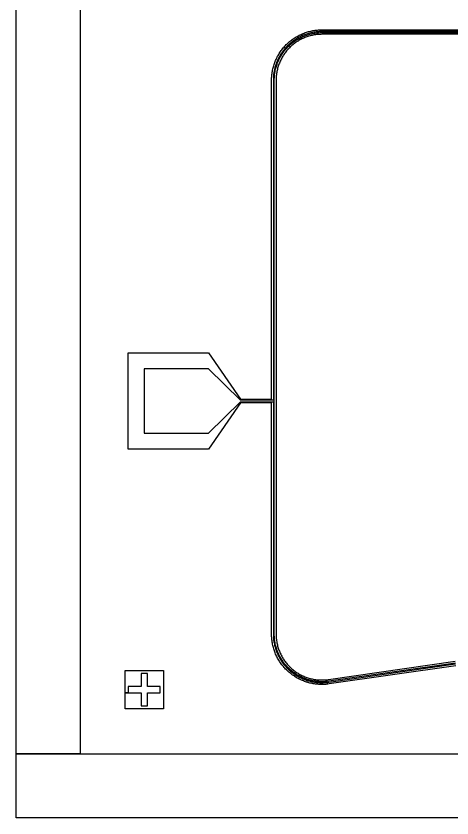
# Model space of a CAD drawing. Extents: x -2500 to 2500, y -2500 to 2500.
# Drawn here: x -2500 to -1140, y -2500 to 0 of the extents above; entities that cross this region are included whole.
import ezdxf

# ---------------------------------------------------------------- set-up
doc = ezdxf.new("R2010")
doc.units = 0
doc.layers.add('L0D0', color=1, linetype='CONTINUOUS')

msp = doc.modelspace()

# ---------------------------------------------------------------- linework, layer by layer
at = {"layer": 'L0D0'}
for points in [[(-2500, -2500), (-2500, -2300), (-2300, -2300), (2300, -2300), (2300, 2300), (-2300, 2300), (-2300, -2300), (-2500, -2300), (-2500, 2500), (2500, 2500), (2500, -2500)], [(-2160, -2160), (-2160, -2110), (-2150, -2110), (-2110, -2110), (-2110, -2150), (-2090, -2150), (-2090, -2110), (-2050, -2110), (-2050, -2090), (-2090, -2090), (-2090, -2050), (-2110, -2050), (-2110, -2090), (-2150, -2090), (-2150, -2110), (-2160, -2110), (-2160, -2040), (-2040, -2040), (-2040, -2160)]]:
    msp.add_lwpolyline(points, close=True, dxfattribs=at)
for points in [[(-1127.664, -2025.421), (-1523.414, -2082.302), (-1526.923, -2082.766), (-1530.442, -2083.151), (-1533.968, -2083.456), (-1537.501, -2083.682), (-1541.038, -2083.828), (-1544.577, -2083.895), (-1548.117, -2083.881), (-1551.655, -2083.788), (-1555.191, -2083.615), (-1558.721, -2083.362), (-1562.246, -2083.03), (-1565.761, -2082.619), (-1569.267, -2082.128), (-1572.76, -2081.558), (-1576.24, -2080.91), (-1579.705, -2080.183), (-1583.152, -2079.379), (-1586.58, -2078.497), (-1589.987, -2077.538), (-1593.372, -2076.502), (-1596.733, -2075.391), (-1600.068, -2074.203), (-1603.375, -2072.941), (-1606.653, -2071.605), (-1609.9, -2070.195), (-1613.114, -2068.713), (-1616.294, -2067.158), (-1619.438, -2065.532), (-1622.545, -2063.835), (-1625.612, -2062.069), (-1628.64, -2060.234), (-1631.624, -2058.332), (-1634.566, -2056.362), (-1637.462, -2054.327), (-1640.311, -2052.227), (-1643.113, -2050.063), (-1645.865, -2047.837), (-1648.566, -2045.549), (-1651.215, -2043.201), (-1653.81, -2040.794), (-1656.35, -2038.329), (-1658.834, -2035.807), (-1661.261, -2033.23), (-1663.629, -2030.599), (-1665.937, -2027.915), (-1668.183, -2025.18), (-1670.368, -2022.394), (-1672.489, -2019.561), (-1674.546, -2016.68), (-1676.537, -2013.753), (-1678.462, -2010.783), (-1680.32, -2007.769), (-1682.109, -2004.715), (-1683.828, -2001.621), (-1685.478, -1998.489), (-1687.056, -1995.321), (-1688.563, -1992.118), (-1689.997, -1988.881), (-1691.358, -1985.614), (-1692.644, -1982.316), (-1693.856, -1978.99), (-1694.993, -1975.638), (-1696.054, -1972.261), (-1697.039, -1968.861), (-1697.946, -1965.439), (-1698.776, -1961.998), (-1699.529, -1958.539), (-1700.203, -1955.064), (-1700.799, -1951.575), (-1701.316, -1948.073), (-1701.753, -1944.561), (-1702.112, -1941.039), (-1702.391, -1937.51), (-1702.59, -1933.976), (-1702.71, -1930.439), (-1702.75, -1926.899), (-1702.75, -1205.75), (-1800, -1205.75), (-1900, -1350), (-2150, -1350), (-2150, -1050), (-1900, -1050), (-1800, -1194.25), (-1702.75, -1194.25), (-1702.75, -200), (-1702.71, -196.477), (-1702.592, -192.956), (-1702.394, -189.439), (-1702.118, -185.927), (-1701.763, -182.422), (-1701.329, -178.925), (-1700.817, -175.44), (-1700.227, -171.967), (-1699.559, -168.507), (-1698.814, -165.064), (-1697.991, -161.639), (-1697.092, -158.232), (-1696.117, -154.847), (-1695.066, -151.484), (-1693.94, -148.146), (-1692.739, -144.834), (-1691.464, -141.55), (-1690.116, -138.295), (-1688.695, -135.071), (-1687.202, -131.88), (-1685.638, -128.723), (-1684.003, -125.603), (-1682.299, -122.519), (-1680.526, -119.475), (-1678.686, -116.471), (-1676.778, -113.509), (-1674.804, -110.591), (-1672.766, -107.718), (-1670.663, -104.891), (-1668.498, -102.112), (-1666.27, -99.383), (-1663.982, -96.704), (-1661.635, -94.077), (-1659.229, -91.503), (-1656.766, -88.984), (-1654.247, -86.521), (-1651.673, -84.115), (-1649.046, -81.768), (-1646.367, -79.48), (-1643.638, -77.252), (-1640.859, -75.087), (-1638.032, -72.984), (-1635.159, -70.946), (-1632.241, -68.972), (-1629.279, -67.064), (-1626.275, -65.224), (-1623.231, -63.451), (-1620.147, -61.747), (-1617.027, -60.112), (-1613.87, -58.548), (-1610.679, -57.055), (-1607.455, -55.634), (-1604.2, -54.286), (-1600.916, -53.011), (-1597.604, -51.81), (-1594.266, -50.684), (-1590.903, -49.633), (-1587.518, -48.658), (-1584.111, -47.759), (-1580.686, -46.936), (-1577.243, -46.191), (-1573.783, -45.523), (-1570.31, -44.933), (-1566.825, -44.421), (-1563.328, -43.987), (-1559.823, -43.632), (-1556.311, -43.356), (-1552.794, -43.158), (-1549.273, -43.04), (-1545.75, -43), (-1087.4, -43)], [(-1087.4, -48.5), (-1545.75, -48.5), (-1549.249, -48.54), (-1552.747, -48.662), (-1556.241, -48.864), (-1559.729, -49.146), (-1563.209, -49.509), (-1566.681, -49.953), (-1570.141, -50.476), (-1573.588, -51.08), (-1577.02, -51.762), (-1580.436, -52.524), (-1583.833, -53.365), (-1587.21, -54.283), (-1590.565, -55.28), (-1593.895, -56.354), (-1597.2, -57.504), (-1600.478, -58.73), (-1603.727, -60.032), (-1606.944, -61.409), (-1610.129, -62.859), (-1613.279, -64.383), (-1616.394, -65.979), (-1619.471, -67.646), (-1622.508, -69.384), (-1625.504, -71.192), (-1628.458, -73.069), (-1631.368, -75.013), (-1634.232, -77.024), (-1637.049, -79.1), (-1639.817, -81.241), (-1642.535, -83.446), (-1645.202, -85.713), (-1647.815, -88.04), (-1650.374, -90.428), (-1652.877, -92.873), (-1655.322, -95.376), (-1657.71, -97.935), (-1660.037, -100.548), (-1662.304, -103.215), (-1664.509, -105.933), (-1666.65, -108.701), (-1668.726, -111.518), (-1670.737, -114.382), (-1672.681, -117.292), (-1674.558, -120.246), (-1676.366, -123.242), (-1678.104, -126.279), (-1679.771, -129.356), (-1681.367, -132.471), (-1682.891, -135.621), (-1684.341, -138.806), (-1685.718, -142.023), (-1687.02, -145.272), (-1688.246, -148.55), (-1689.396, -151.855), (-1690.47, -155.185), (-1691.467, -158.54), (-1692.385, -161.917), (-1693.226, -165.314), (-1693.988, -168.73), (-1694.67, -172.162), (-1695.274, -175.609), (-1695.797, -179.069), (-1696.241, -182.541), (-1696.604, -186.021), (-1696.886, -189.509), (-1697.088, -193.003), (-1697.21, -196.501), (-1697.25, -200), (-1697.25, -1197.25), (-1800, -1197.25), (-1900, -1100), (-2100, -1100), (-2100, -1300), (-1900, -1300), (-1800, -1202.75), (-1697.25, -1202.75), (-1697.25, -1926.899), (-1697.21, -1930.36), (-1697.092, -1933.819), (-1696.894, -1937.275), (-1696.618, -1940.725), (-1696.263, -1944.168), (-1695.829, -1947.602), (-1695.317, -1951.025), (-1694.726, -1954.436), (-1694.058, -1957.832), (-1693.313, -1961.212), (-1692.491, -1964.575), (-1691.592, -1967.917), (-1690.616, -1971.238), (-1689.566, -1974.536), (-1688.44, -1977.809), (-1687.24, -1981.056), (-1685.965, -1984.274), (-1684.618, -1987.462), (-1683.198, -1990.619), (-1681.707, -1993.742), (-1680.144, -1996.831), (-1678.511, -1999.883), (-1676.809, -2002.897), (-1675.039, -2005.871), (-1673.201, -2008.804), (-1671.297, -2011.694), (-1669.327, -2014.54), (-1667.292, -2017.341), (-1665.195, -2020.094), (-1663.034, -2022.798), (-1660.813, -2025.453), (-1658.531, -2028.056), (-1656.191, -2030.606), (-1653.793, -2033.102), (-1651.338, -2035.542), (-1648.829, -2037.926), (-1646.266, -2040.252), (-1643.65, -2042.519), (-1640.983, -2044.725), (-1638.266, -2046.87), (-1635.501, -2048.952), (-1632.69, -2050.971), (-1629.832, -2052.925), (-1626.931, -2054.813), (-1623.988, -2056.634), (-1621.004, -2058.387), (-1617.98, -2060.072), (-1614.919, -2061.687), (-1611.822, -2063.232), (-1608.69, -2064.706), (-1605.525, -2066.108), (-1602.329, -2067.437), (-1599.104, -2068.693), (-1595.851, -2069.875), (-1592.571, -2070.983), (-1589.267, -2072.015), (-1585.941, -2072.971), (-1582.593, -2073.851), (-1579.226, -2074.654), (-1575.842, -2075.38), (-1572.442, -2076.029), (-1569.028, -2076.6), (-1565.602, -2077.093), (-1562.166, -2077.507), (-1558.721, -2077.843), (-1555.269, -2078.1), (-1551.812, -2078.278), (-1548.352, -2078.377), (-1544.891, -2078.397), (-1541.43, -2078.337), (-1537.972, -2078.199), (-1534.517, -2077.982), (-1531.069, -2077.686), (-1527.628, -2077.311), (-1524.196, -2076.858), (-1128.446, -2019.977)], [(-1128.873, -2017.008), (-1524.623, -2073.889), (-1528.032, -2074.338), (-1531.451, -2074.709), (-1534.877, -2075), (-1538.309, -2075.213), (-1541.745, -2075.345), (-1545.183, -2075.398), (-1548.622, -2075.371), (-1552.059, -2075.265), (-1555.492, -2075.079), (-1558.921, -2074.814), (-1562.342, -2074.469), (-1565.754, -2074.046), (-1569.156, -2073.543), (-1572.545, -2072.962), (-1575.92, -2072.302), (-1579.279, -2071.565), (-1582.619, -2070.749), (-1585.94, -2069.857), (-1589.239, -2068.888), (-1592.515, -2067.843), (-1595.766, -2066.723), (-1598.99, -2065.527), (-1602.186, -2064.257), (-1605.351, -2062.914), (-1608.484, -2061.497), (-1611.584, -2060.009), (-1614.648, -2058.449), (-1617.676, -2056.818), (-1620.665, -2055.118), (-1623.613, -2053.349), (-1626.52, -2051.512), (-1629.384, -2049.609), (-1632.203, -2047.639), (-1634.975, -2045.605), (-1637.7, -2043.507), (-1640.375, -2041.347), (-1642.999, -2039.126), (-1645.572, -2036.844), (-1648.091, -2034.503), (-1650.555, -2032.105), (-1652.963, -2029.65), (-1655.313, -2027.14), (-1657.605, -2024.576), (-1659.836, -2021.96), (-1662.007, -2019.293), (-1664.115, -2016.576), (-1666.159, -2013.812), (-1668.14, -2011), (-1670.054, -2008.144), (-1671.902, -2005.244), (-1673.682, -2002.302), (-1675.394, -1999.32), (-1677.036, -1996.299), (-1678.607, -1993.24), (-1680.108, -1990.146), (-1681.536, -1987.019), (-1682.892, -1983.858), (-1684.174, -1980.668), (-1685.382, -1977.448), (-1686.515, -1974.202), (-1687.572, -1970.93), (-1688.554, -1967.634), (-1689.459, -1964.317), (-1690.286, -1960.979), (-1691.037, -1957.624), (-1691.709, -1954.251), (-1692.303, -1950.865), (-1692.819, -1947.465), (-1693.256, -1944.054), (-1693.613, -1940.634), (-1693.892, -1937.207), (-1694.091, -1933.774), (-1694.21, -1930.337), (-1694.25, -1926.899), (-1694.25, -200), (-1694.21, -196.57), (-1694.092, -193.142), (-1693.894, -189.717), (-1693.617, -186.298), (-1693.261, -182.886), (-1692.826, -179.484), (-1692.313, -176.092), (-1691.722, -172.713), (-1691.052, -169.349), (-1690.306, -166.001), (-1689.482, -162.671), (-1688.581, -159.361), (-1687.604, -156.073), (-1686.552, -152.808), (-1685.424, -149.568), (-1684.222, -146.356), (-1682.946, -143.172), (-1681.597, -140.018), (-1680.175, -136.896), (-1678.682, -133.808), (-1677.117, -130.755), (-1675.483, -127.739), (-1673.779, -124.762), (-1672.007, -121.825), (-1670.168, -118.929), (-1668.262, -116.077), (-1666.291, -113.27), (-1664.256, -110.509), (-1662.157, -107.795), (-1659.996, -105.131), (-1657.774, -102.518), (-1655.493, -99.956), (-1653.153, -97.448), (-1650.755, -94.995), (-1648.302, -92.597), (-1645.794, -90.257), (-1643.232, -87.976), (-1640.619, -85.754), (-1637.955, -83.593), (-1635.241, -81.494), (-1632.48, -79.459), (-1629.673, -77.488), (-1626.821, -75.582), (-1623.925, -73.743), (-1620.988, -71.971), (-1618.011, -70.267), (-1614.995, -68.633), (-1611.942, -67.068), (-1608.854, -65.575), (-1605.732, -64.153), (-1602.578, -62.804), (-1599.394, -61.528), (-1596.182, -60.326), (-1592.942, -59.198), (-1589.677, -58.146), (-1586.389, -57.169), (-1583.079, -56.268), (-1579.749, -55.444), (-1576.401, -54.698), (-1573.037, -54.028), (-1569.658, -53.437), (-1566.266, -52.924), (-1562.864, -52.489), (-1559.452, -52.133), (-1556.033, -51.856), (-1552.608, -51.658), (-1549.18, -51.54), (-1545.75, -51.5), (-1087.4, -51.5)], [(-1087.4, -57), (-1545.75, -57), (-1549.153, -57.04), (-1552.554, -57.162), (-1555.952, -57.364), (-1559.343, -57.648), (-1562.727, -58.011), (-1566.101, -58.456), (-1569.464, -58.98), (-1572.813, -59.584), (-1576.147, -60.268), (-1579.464, -61.031), (-1582.761, -61.873), (-1586.038, -62.793), (-1589.292, -63.79), (-1592.521, -64.865), (-1595.723, -66.016), (-1598.898, -67.243), (-1602.042, -68.546), (-1605.154, -69.923), (-1608.233, -71.373), (-1611.276, -72.897), (-1614.283, -74.492), (-1617.25, -76.158), (-1620.177, -77.895), (-1623.062, -79.701), (-1625.903, -81.575), (-1628.698, -83.516), (-1631.447, -85.523), (-1634.147, -87.594), (-1636.797, -89.73), (-1639.395, -91.928), (-1641.94, -94.187), (-1644.431, -96.506), (-1646.866, -98.884), (-1649.244, -101.319), (-1651.563, -103.81), (-1653.822, -106.355), (-1656.02, -108.953), (-1658.156, -111.603), (-1660.227, -114.303), (-1662.234, -117.052), (-1664.175, -119.847), (-1666.049, -122.688), (-1667.855, -125.573), (-1669.592, -128.5), (-1671.258, -131.467), (-1672.853, -134.474), (-1674.377, -137.517), (-1675.827, -140.596), (-1677.204, -143.708), (-1678.507, -146.852), (-1679.734, -150.027), (-1680.885, -153.229), (-1681.96, -156.458), (-1682.957, -159.712), (-1683.877, -162.989), (-1684.719, -166.286), (-1685.482, -169.603), (-1686.166, -172.937), (-1686.77, -176.286), (-1687.294, -179.649), (-1687.739, -183.023), (-1688.102, -186.407), (-1688.386, -189.798), (-1688.588, -193.196), (-1688.71, -196.597), (-1688.75, -200), (-1688.75, -1926.899), (-1688.71, -1930.302), (-1688.588, -1933.703), (-1688.386, -1937.1), (-1688.103, -1940.492), (-1687.739, -1943.875), (-1687.295, -1947.25), (-1686.77, -1950.612), (-1686.166, -1953.961), (-1685.482, -1957.295), (-1684.719, -1960.612), (-1683.878, -1963.909), (-1682.958, -1967.186), (-1681.96, -1970.439), (-1680.886, -1973.669), (-1679.734, -1976.871), (-1678.507, -1980.045), (-1677.205, -1983.19), (-1675.828, -1986.302), (-1674.378, -1989.381), (-1672.854, -1992.424), (-1671.259, -1995.43), (-1669.593, -1998.397), (-1667.856, -2001.324), (-1666.05, -2004.209), (-1664.177, -2007.05), (-1662.236, -2009.845), (-1660.229, -2012.594), (-1658.157, -2015.294), (-1656.022, -2017.944), (-1653.824, -2020.542), (-1651.565, -2023.087), (-1649.246, -2025.578), (-1646.868, -2028.013), (-1644.434, -2030.391), (-1641.943, -2032.71), (-1639.398, -2034.969), (-1636.799, -2037.167), (-1634.15, -2039.302), (-1631.45, -2041.374), (-1628.701, -2043.381), (-1625.906, -2045.322), (-1623.065, -2047.196), (-1620.18, -2049.002), (-1617.254, -2050.739), (-1614.286, -2052.405), (-1611.28, -2054.001), (-1608.237, -2055.524), (-1605.158, -2056.975), (-1602.046, -2058.351), (-1598.902, -2059.654), (-1595.728, -2060.881), (-1592.525, -2062.033), (-1589.296, -2063.107), (-1586.043, -2064.105), (-1582.766, -2065.025), (-1579.469, -2065.867), (-1576.152, -2066.63), (-1572.818, -2067.314), (-1569.469, -2067.918), (-1566.107, -2068.443), (-1562.733, -2068.887), (-1559.349, -2069.251), (-1555.957, -2069.534), (-1552.56, -2069.737), (-1549.159, -2069.858), (-1545.756, -2069.899), (-1542.353, -2069.859), (-1538.952, -2069.737), (-1535.555, -2069.535), (-1532.164, -2069.252), (-1528.78, -2068.889), (-1525.406, -2068.445), (-1129.656, -2011.563)]]:
    msp.add_lwpolyline(points, dxfattribs=at)

doc.saveas('drawing.dxf')
